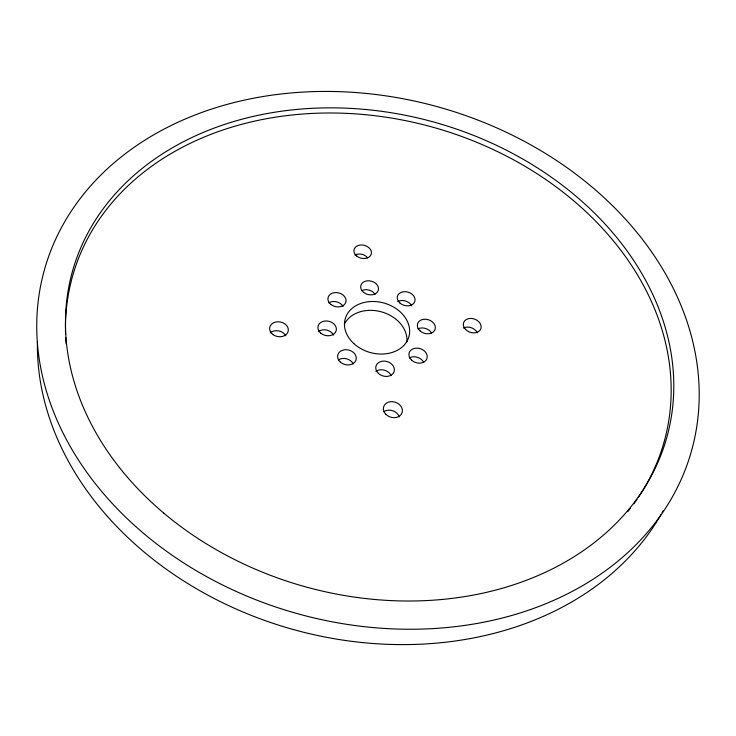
<?xml version="1.0" encoding="UTF-8"?>
<svg xmlns="http://www.w3.org/2000/svg" width="736" height="736" viewBox="0 0 736 736"><rect width="100%" height="100%" fill="white"/><g stroke="black" fill="none" stroke-linecap="round" stroke-linejoin="round"><path stroke-width="1.1" d="M65.578 334.236A307.17 240.681 15.6 0 1 435.086 127.843A307.17 240.681 15.6 0 1 638.287 497.472M636.99 499.376A307.17 240.681 15.6 0 1 633.852 503.774M630.586 508.116A307.17 240.681 15.6 0 1 627.882 511.548M66.12 343.896A307.17 240.681 15.6 0 1 65.706 337.447M344.384 324.144A32.816 25.604 15.6 0 1 381.782 311.944A32.816 25.604 15.6 0 1 406.852 342.038M361.781 290.637A8.998 6.872 14.8 0 1 375.112 294.317M397.762 301.585A8.998 6.882 16.5 0 1 411.663 305.79M417.855 328.955A9.117 7.047 17.9 0 1 431.609 333.114M409.308 357.944A9.274 7.296 18.1 0 1 423.642 362.287M375.912 371.376A9.384 7.48 16.6 0 1 391.147 375.59M338.385 359.904A9.384 7.47 14.4 0 1 353.308 364.026M318.311 331.66A9.264 7.286 13.1 0 1 333.546 335.064M328.79 302.836A9.108 7.038 13.3 0 1 343.059 306.397M354.872 255.015A8.823 6.606 14.1 0 1 367.752 257.904M270.324 332.755A9.356 7.388 10.5 0 1 285.798 335.763M383.649 411.755A9.586 7.792 17.9 0 1 399.289 416.898M463.533 327.989A9.062 6.928 19.9 0 1 477.324 332.847M663.154 510.747A330.225 261.225 15.6 0 1 662.106 512.624M661.048 514.501A330.225 261.225 15.6 0 1 293.747 629.648A330.225 261.225 15.6 0 1 37.398 341.872M353.823 343.574A33.074 25.677 15.6 0 0 408.48 338.045A33.074 25.677 15.6 0 0 368.892 301.677A33.074 25.677 15.6 0 0 353.823 343.574M363.602 292.367A9.071 6.891 14.8 0 0 378.332 290.196A9.071 6.891 14.8 0 0 366.813 280.876A9.071 6.891 14.8 0 0 363.602 292.367M400.09 303.186A9.071 6.9 16.5 0 0 414.846 301.355A9.071 6.9 16.5 0 0 403.521 291.741A9.071 6.9 16.5 0 0 400.09 303.186M420.081 330.896A9.191 7.066 17.9 0 0 435.096 329.351A9.191 7.066 17.9 0 0 423.89 319.268A9.191 7.066 17.9 0 0 420.081 330.896M411.47 360.024A9.356 7.323 18 0 0 426.898 358.754A9.356 7.323 18 0 0 415.886 348.137A9.356 7.323 18 0 0 411.47 360.024M378.46 373.446A9.467 7.507 16.6 0 0 394.064 371.708A9.467 7.507 16.6 0 0 382.683 361.146A9.467 7.507 16.6 0 0 378.46 373.446M340.4 362.14A9.458 7.498 14.4 0 0 355.994 360.033A9.458 7.498 14.4 0 0 344.411 349.784A9.458 7.498 14.4 0 0 340.4 362.14M320.841 333.206A9.347 7.305 13.1 0 0 336.159 330.823A9.347 7.305 13.1 0 0 324.456 321.071A9.347 7.305 13.1 0 0 320.841 333.206M331.034 304.557A9.182 7.056 13.4 0 0 345.902 301.935A9.182 7.056 13.4 0 0 334.034 292.707A9.182 7.056 13.4 0 0 331.034 304.557M273.111 334.678A9.43 7.406 10.6 0 0 288.236 331.044A9.43 7.406 10.6 0 0 275.558 322.083A9.43 7.406 10.6 0 0 273.111 334.678M385.986 414.405A9.669 7.82 17.9 0 0 402.012 412.878A9.669 7.82 17.9 0 0 390.687 401.69A9.669 7.82 17.9 0 0 385.986 414.405M465.621 329.461A9.136 6.946 19.9 0 0 480.718 329.056A9.136 6.946 19.9 0 0 470.424 318.412A9.136 6.946 19.9 0 0 465.621 329.461M356.61 255.944A8.896 6.624 14.1 0 0 371.202 254.279A8.896 6.624 14.1 0 0 360.226 245.042A8.896 6.624 14.1 0 0 356.61 255.944M135.663 526.488A335.975 262.964 15.6 0 0 688.602 460.386A335.975 262.964 15.6 0 0 279.652 94.153A335.975 262.964 15.6 0 0 135.663 526.488M163.668 513.02A308.559 241.086 15.6 0 0 666.457 438.656A308.559 241.086 15.6 0 0 278.742 111.614A308.559 241.086 15.6 0 0 163.668 513.02"/></g></svg>
